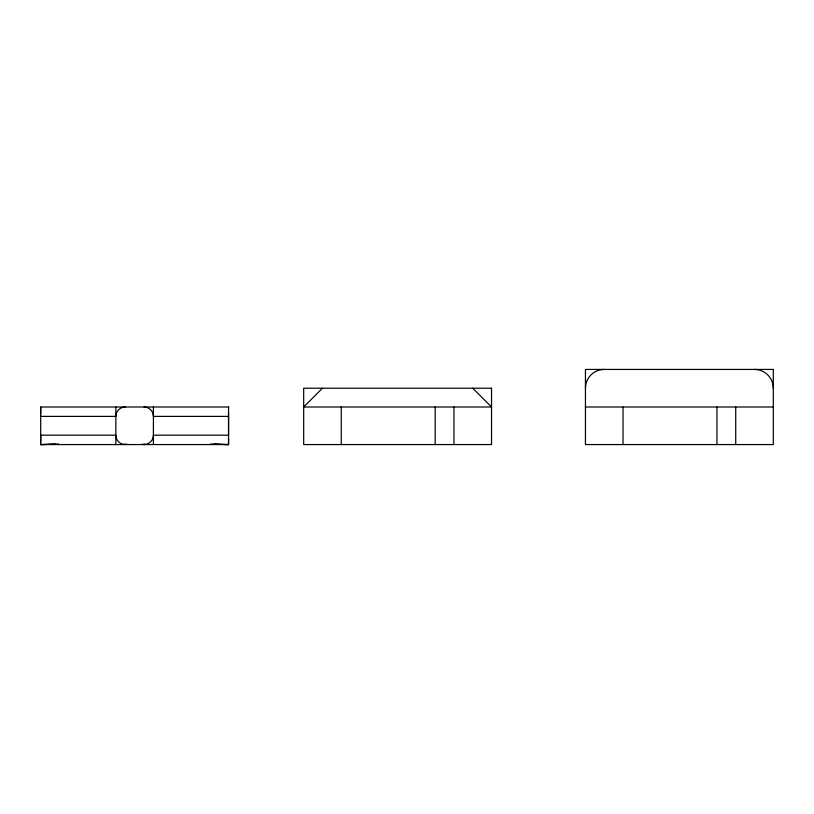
<?xml version="1.0" encoding="UTF-8"?>
<svg xmlns="http://www.w3.org/2000/svg" width="814" height="814" viewBox="0 0 814 814"><rect width="100%" height="100%" fill="white"/><g stroke="black" fill="none" stroke-linecap="round" stroke-linejoin="round"><path stroke-width="1.22" d="M40.7 442.47L40.7 435.175L115.842 435.175A9.392 9.392 0 0 0 125.234 444.566L126.73 444.047M40.7 413.807L40.7 407L228.551 407L228.551 444.566L40.7 444.566L40.7 443.905M210.633 444.027L228.551 444.566L228.551 438.634M228.551 412.932L228.551 435.175L153.408 435.175A9.392 9.392 0 0 1 144.017 444.566L142.511 444.047M40.7 407.041L40.7 444.566L58.618 444.027M228.551 444.566L225.956 444.556M322.466 388.217L303.683 407L491.534 407L472.751 388.217M143.986 444.556L144.77 444.068M125.234 444.566L124.481 444.068M55.159 444.068L43.824 444.546M40.7 444.566L43.284 444.556M585.449 407L773.3 407M40.7 416.392L115.842 416.392A9.392 9.392 0 0 1 125.234 407M228.551 416.392L153.408 416.392A9.392 9.392 0 0 0 144.017 407M225.417 444.546L214.092 444.068M228.551 407L228.551 407.661M735.734 407L735.734 444.566M716.951 407L716.951 444.566M623.025 407L623.025 444.566M453.958 407L453.958 444.566M435.175 407L435.175 444.566M341.249 407L341.249 444.566M153.408 407L153.408 444.566M115.842 407L115.842 444.566M585.449 388.217A18.783 18.783 0 0 1 604.242 369.434M754.517 369.434A18.783 18.783 0 0 1 773.3 388.217M773.3 369.434L585.449 369.434L585.449 444.566L773.3 444.566L773.3 369.434M491.534 388.217L303.683 388.217L303.683 444.566L491.534 444.566L491.534 388.217"/></g></svg>
